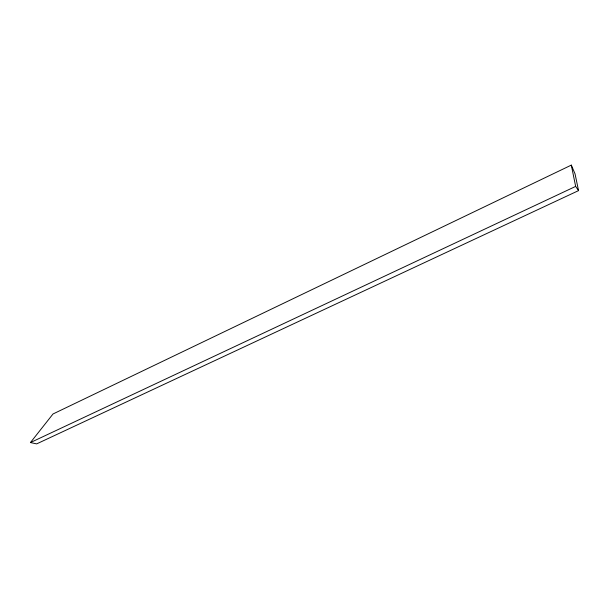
<?xml version="1.0" encoding="UTF-8"?>
<svg xmlns="http://www.w3.org/2000/svg" width="609" height="609" viewBox="0 0 609 609"><rect width="100%" height="100%" fill="white"/><g stroke="black" fill="none" stroke-linecap="round" stroke-linejoin="round"><path stroke-width="0.91" d="M30.45 442.56L53.013 413.975L571.311 165.115L575.033 173.839L578.55 190.617L36.669 443.885L30.45 442.56L575.657 186.4L571.311 165.115M575.657 186.4L578.55 190.617"/></g></svg>
